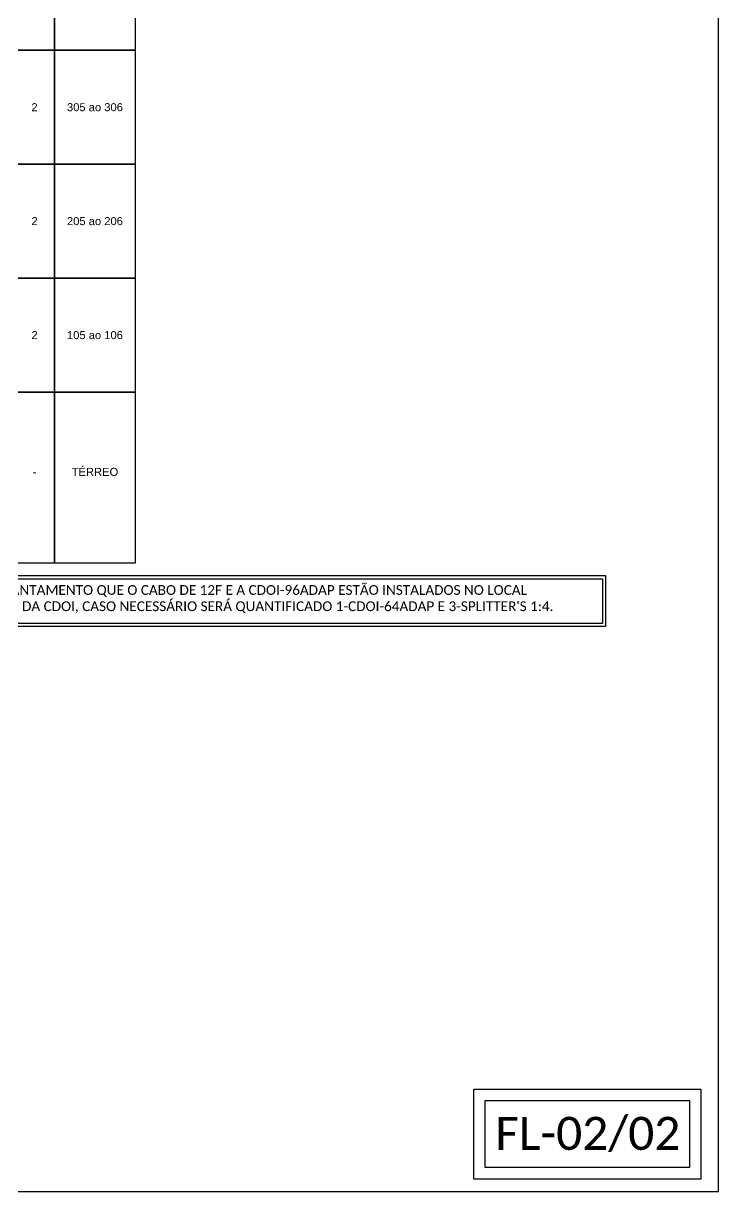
# Model space of a CAD drawing. Header units: millimetres. Extents: x 2479 to 4240, y 59 to 653.
# Drawn here: x 4080.2 to 4240, y 59.4 to 327.9 of the extents above; entities that cross this region are included whole.
import ezdxf
from ezdxf.enums import TextEntityAlignment as Align

# ---------------------------------------------------------------- set-up
doc = ezdxf.new("R2010")
doc.units = ezdxf.units.MM
doc.header["$LTSCALE"] = 0.1
doc.header["$MEASUREMENT"] = 0
doc.layers.add('surveys', color=7, linetype='Continuous')
doc.styles.add('ARIAL', font='arial.ttf')
doc.styles.add('WMF-Calibri0', font='calibri.ttf')

msp = doc.modelspace()

# ---------------------------------------------------------------- linework, layer by layer
msp.add_lwpolyline([(3401.44, 59.39), (4240, 59.39), (4240, 653.39), (3401.44, 653.39), (3401.44, 59.39)])
at = {"color": 7}
for points in [[(4078.11, 347.96), (4087.37, 347.96), (4087.37, 321.77), (4078.11, 321.77)], [(4087.37, 347.96), (4105.88, 347.96), (4105.88, 321.77), (4087.37, 321.77)], [(4078.11, 321.77), (4087.37, 321.77), (4087.37, 295.57), (4078.11, 295.57)], [(4087.37, 321.77), (4105.88, 321.77), (4105.88, 295.57), (4087.37, 295.57)], [(4078.11, 295.57), (4087.37, 295.57), (4087.37, 269.38), (4078.11, 269.38)], [(4087.37, 295.57), (4105.88, 295.57), (4105.88, 269.38), (4087.37, 269.38)], [(4078.11, 269.38), (4087.37, 269.38), (4087.37, 243.18), (4078.11, 243.18)], [(4087.37, 269.38), (4105.88, 269.38), (4105.88, 243.18), (4087.37, 243.18)], [(4078.11, 243.18), (4087.37, 243.18), (4087.37, 203.89), (4078.11, 203.89)], [(4087.37, 243.18), (4105.88, 243.18), (4105.88, 203.89), (4087.37, 203.89)]]:
    msp.add_lwpolyline(points, close=True, dxfattribs=at)
at = {"color": 0}
for points in [[(4183.72, 82.95), (4235.93, 82.95), (4235.93, 62.29), (4183.72, 62.29)], [(4186.33, 80.34), (4233.32, 80.34), (4233.32, 64.9), (4186.33, 64.9)]]:
    msp.add_lwpolyline(points, close=True, dxfattribs=at)
at = {"layer": 'surveys', "color": 1}
for points in [[(4029.56, 200.99), (4214.02, 200.99), (4214.02, 189.29), (4029.56, 189.29)], [(4030.26, 200.29), (4213.32, 200.29), (4213.32, 189.99), (4030.26, 189.99)]]:
    msp.add_lwpolyline(points, close=True, dxfattribs=at)

# ---------------------------------------------------------------- texts
at = {"color": 7, "style": 'ARIAL'}
for s, p in [('2', (4082.74, 308.67)), ('305 ao 306', (4096.63, 308.67)), ('2', (4082.74, 282.48)), ('205 ao 206', (4096.63, 282.48)), ('2', (4082.74, 256.28)), ('105 ao 106', (4096.63, 256.28)), ('TÉRREO', (4096.63, 224.84)), ('-', (4082.74, 224.84))]:
    msp.add_text(s, height=1.84, dxfattribs=at).set_placement(p, align=Align.MIDDLE_CENTER)
at = {"color": 0, "style": 'WMF-Calibri0'}
msp.add_text('FL-02/02', height=7.59, dxfattribs=at).set_placement((4188.62, 68.99))
at = {"color": 1, "insert": (4034.07, 198.81), "char_height": 2.24, "width": 368.9523, "attachment_point": 1, "style": 'WMF-Calibri0'}
msp.add_mtext("          FOI INFORMADO NO LEVANTAMENTO QUE O CABO DE 12F E A CDOI-96ADAP ESTÃO INSTALADOS NO LOCAL\\PMAS SEM ACESSO AO INTERIOR DA CDOI, CASO NECESSÁRIO SERÁ QUANTIFICADO 1-CDOI-64ADAP E 3-SPLITTER'S 1:4.", dxfattribs=at)

doc.saveas('drawing.dxf')
